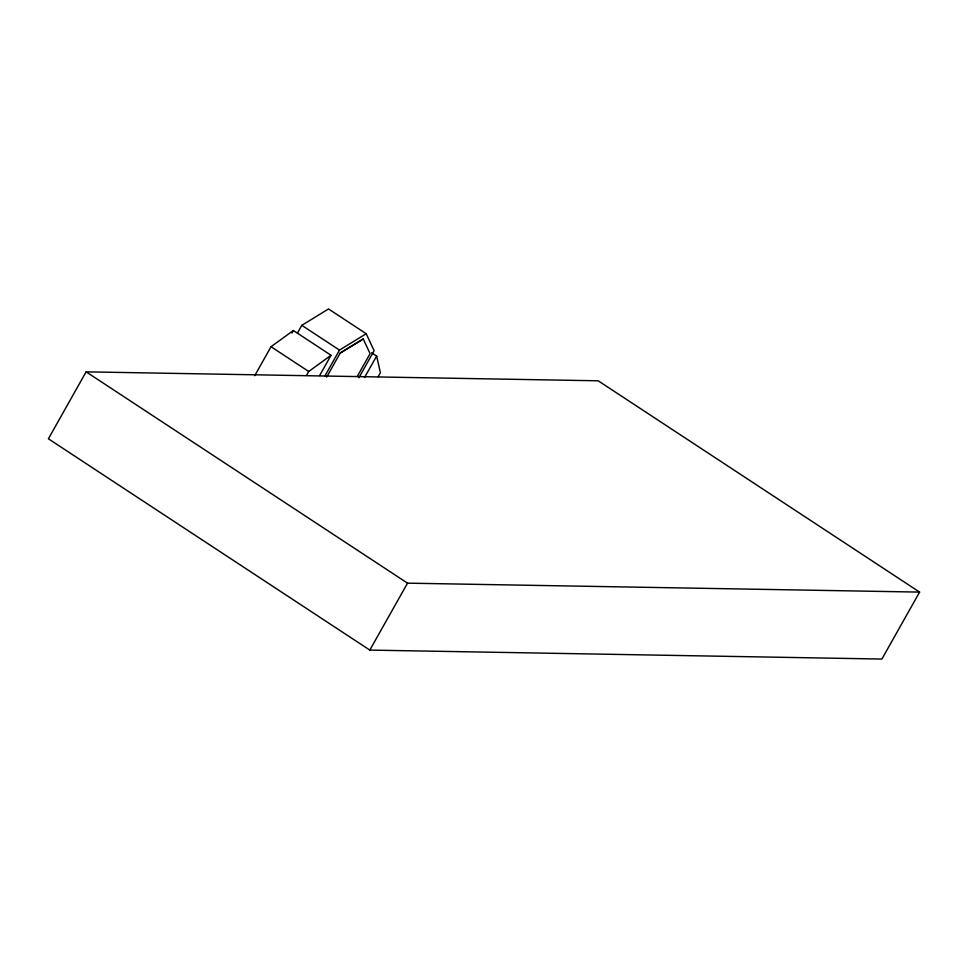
<?xml version="1.0" encoding="UTF-8"?>
<svg xmlns="http://www.w3.org/2000/svg" width="968" height="968" viewBox="0 0 968 968"><rect width="100%" height="100%" fill="white"/><g stroke="black" fill="none" stroke-linecap="round" stroke-linejoin="round"><path stroke-width="1.45" d="M86.116 371.845L48.4 438.794L369.812 650.097L881.884 659.051L919.6 592.101L598.188 380.799L86.116 371.845L407.528 583.159L919.6 592.101M254.705 375.705L271.04 346.713L293.364 330.499L331.044 355.28L319.646 375.511M291.937 333.028L293.364 330.499M297.466 333.04L301.81 325.333L328.527 308.949L366.206 333.73L374.12 350.706L358.922 377.677M306.493 375.439L308.719 371.482L331.044 355.28M325.006 375.79L339.49 350.101L366.206 333.73M326.664 377.072L340.264 352.933L363.23 338.994L370.079 353.671L357.168 376.588M364.512 377.568L376.625 356.067L371.603 352.776M378.198 376.697L380.424 372.74L376.625 356.067M369.812 650.097L407.528 583.159M340.143 353.151L363.23 338.994M301.81 325.333L339.49 350.101M271.04 346.713L308.719 371.482"/></g></svg>
